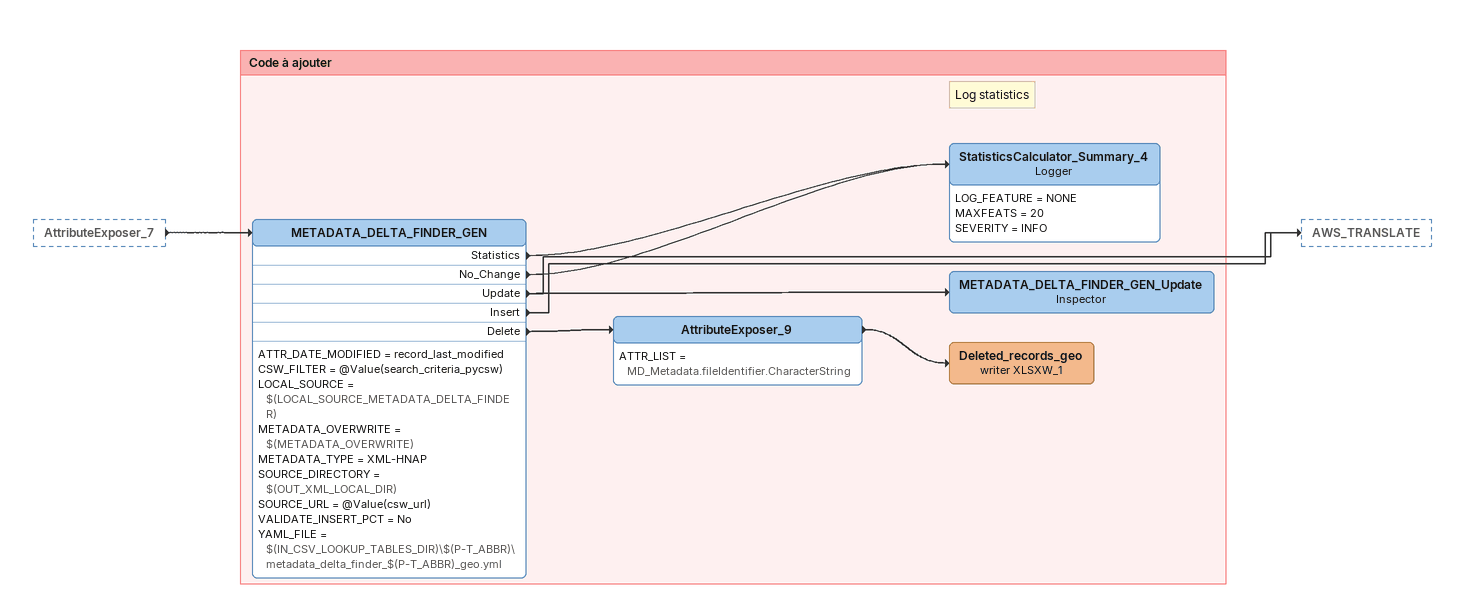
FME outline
AttributeExposer_7 [outside]
    -> METADATA_DELTA_FINDER_GEN

Bookmark: Code à ajouter
METADATA_DELTA_FINDER_GEN
    ATTR_DATE_MODIFIED = record_last_modified
    CSW_FILTER = @Value(search_criteria_pycsw)
    LOCAL_SOURCE = $(LOCAL_SOURCE_METADATA_DELTA_FINDER)
    METADATA_OVERWRITE = $(METADATA_OVERWRITE)
    METADATA_TYPE = XML-HNAP
    SOURCE_DIRECTORY = $(OUT_XML_LOCAL_DIR)
    SOURCE_URL = @Value(csw_url)
    VALIDATE_INSERT_PCT = No
    YAML_FILE = $(IN_CSV_LOOKUP_TABLES_DIR)\$(P-T_ABBR)\metadata_delta_finder_$(P-T_ABBR)_geo.yml
    Statistics -> StatisticsCalculator_Summary_4
    No_Change -> StatisticsCalculator_Summary_4
    Update -> AWS_TRANSLATE
    Update -> METADATA_DELTA_FINDER_GEN_Update
    Insert -> AWS_TRANSLATE
    Delete -> AttributeExposer_9
Note: Log statistics
StatisticsCalculator_Summary_4: Logger
    LOG_FEATURE = NONE
    MAXFEATS = 20
    SEVERITY = INFO
METADATA_DELTA_FINDER_GEN_Update: Inspector
AttributeExposer_9
    ATTR_LIST = MD_Metadata.fileIdentifier.CharacterString
    -> Deleted_records_geo (writer XLSXW_1)
Deleted_records_geo (writer XLSXW_1)
